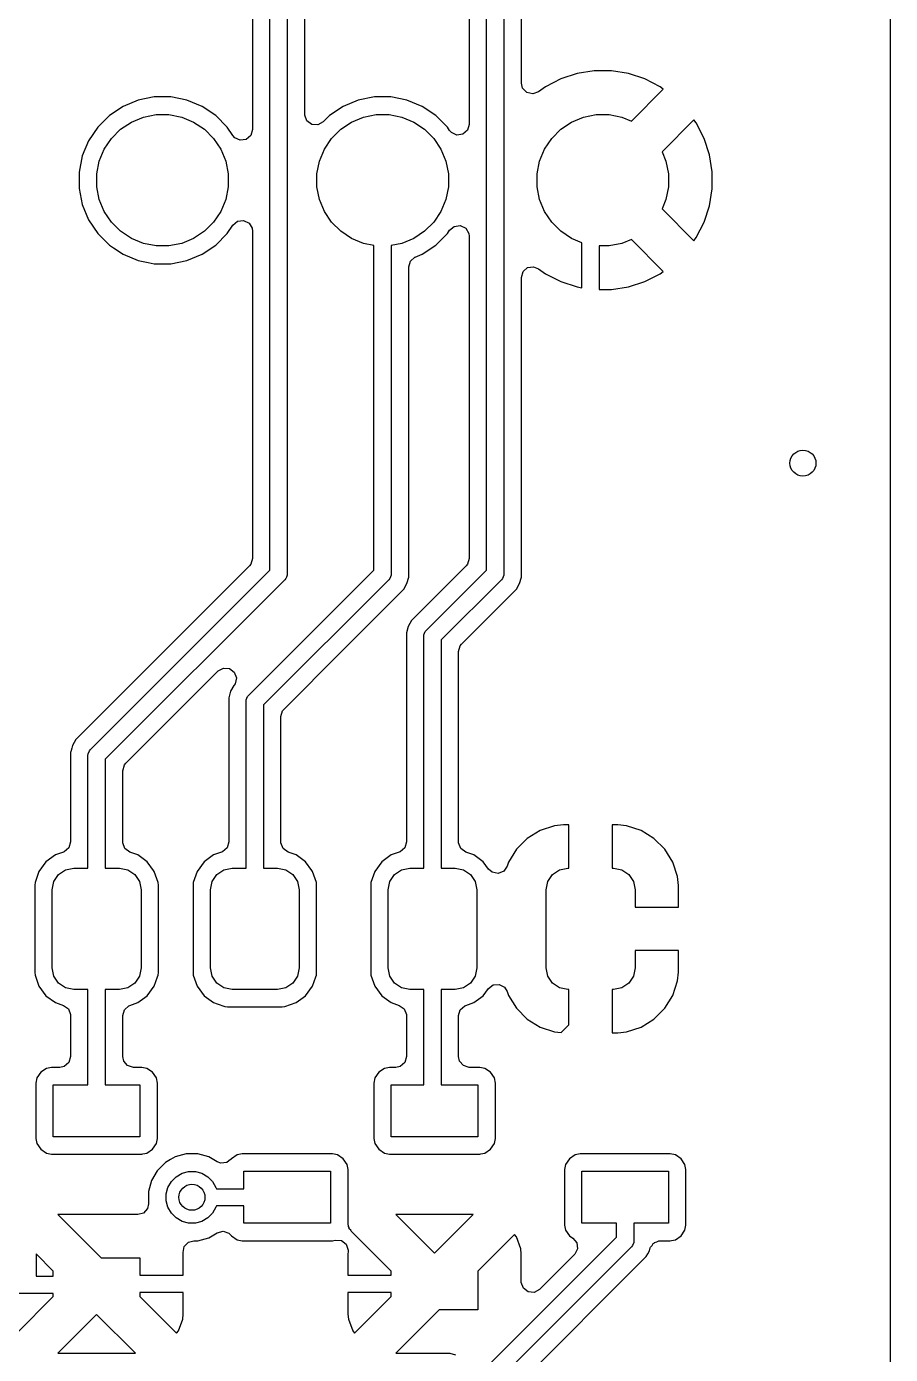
# Model space of a CAD drawing. Header units: inches. Extents: x 2.9 to 6.6, y -4.54 to -2.01.
# Drawn here: x 6.212 to 6.605, y -3.501 to -2.897 of the extents above; entities that cross this region are included whole.
import ezdxf

# ---------------------------------------------------------------- set-up
doc = ezdxf.new("R2010")
doc.units = ezdxf.units.IN
doc.header["$MEASUREMENT"] = 0
doc.layers.add('BLACK', color=7, linetype='CONTINUOUS')

msp = doc.modelspace()

# ---------------------------------------------------------------- linework, layer by layer
at = {"layer": 'BLACK', "linetype": 'CONTINUOUS'}
for p, q in [((6.6047, -2.01712), (6.60445, -4.06107)), ((6.43703, -2.92281), (6.43703, -2.31655)), ((6.32283, -3.14404), (6.32283, -2.32132)), ((6.33071, -2.31969), (6.33071, -3.14567)), ((6.3386, -2.93697), (6.3386, -2.31813)), ((6.42126, -3.14404), (6.42126, -2.31974)), ((6.42913, -2.31811), (6.42913, -3.14567)), ((6.31494, -2.32661), (6.31494, -2.94388)), ((6.41337, -2.32503), (6.41337, -2.94152)), ((6.46238, -2.91847), (6.45494, -2.92088)), ((6.47011, -2.91724), (6.46238, -2.91847)), ((6.46238, -2.91847), (6.46238, -2.91847)), ((6.47793, -2.91724), (6.47011, -2.91724)), ((6.48565, -2.91847), (6.47793, -2.91724)), ((6.49309, -2.92088), (6.48565, -2.91847)), ((6.43759, -2.92509), (6.43703, -2.92281)), ((6.43951, -2.92706), (6.43759, -2.92509)), ((6.44478, -2.92676), (6.44219, -2.92768)), ((6.44797, -2.92443), (6.44478, -2.92676)), ((6.45494, -2.92088), (6.44797, -2.92443)), ((6.48702, -2.94), (6.50152, -2.9255)), ((6.50006, -2.92443), (6.49309, -2.92088)), ((6.50152, -2.9255), (6.50006, -2.92443)), ((6.26296, -2.93049), (6.25607, -2.93335)), ((6.27028, -2.92904), (6.26296, -2.93049)), ((6.26296, -2.93049), (6.26296, -2.93049)), ((6.27775, -2.92904), (6.27028, -2.92904)), ((6.27028, -2.92904), (6.27028, -2.92904)), ((6.28507, -2.93049), (6.27775, -2.92904)), ((6.27775, -2.92904), (6.27775, -2.92904)), ((6.29197, -2.93335), (6.28507, -2.93049)), ((6.28507, -2.93049), (6.28507, -2.93049)), ((6.36296, -2.93049), (6.35607, -2.93335)), ((6.37028, -2.92904), (6.36296, -2.93049)), ((6.36296, -2.93049), (6.36296, -2.93049)), ((6.37775, -2.92904), (6.37028, -2.92904)), ((6.37028, -2.92904), (6.37028, -2.92904)), ((6.38507, -2.93049), (6.37775, -2.92904)), ((6.37775, -2.92904), (6.37775, -2.92904)), ((6.39197, -2.93335), (6.38507, -2.93049)), ((6.38507, -2.93049), (6.38507, -2.93049)), ((6.44219, -2.92768), (6.43951, -2.92706)), ((6.24986, -2.9375), (6.24458, -2.94277)), ((6.25607, -2.93335), (6.24986, -2.9375)), ((6.25987, -2.94047), (6.26531, -2.93822)), ((6.26531, -2.93822), (6.27108, -2.93707)), ((6.27108, -2.93707), (6.27696, -2.93707)), ((6.27696, -2.93707), (6.28272, -2.93822)), ((6.28272, -2.93822), (6.28816, -2.94047)), ((6.29817, -2.9375), (6.29197, -2.93335)), ((6.30345, -2.94277), (6.29817, -2.9375)), ((6.33861, -2.93732), (6.3386, -2.93697)), ((6.33958, -2.93989), (6.33861, -2.93732)), ((6.34986, -2.9375), (6.34694, -2.94042)), ((6.35607, -2.93335), (6.34986, -2.9375)), ((6.34986, -2.9375), (6.34986, -2.9375)), ((6.35987, -2.94047), (6.36531, -2.93822)), ((6.36531, -2.93822), (6.37108, -2.93707)), ((6.37108, -2.93707), (6.37696, -2.93707)), ((6.37696, -2.93707), (6.38272, -2.93822)), ((6.38272, -2.93822), (6.38816, -2.94047)), ((6.39817, -2.9375), (6.39197, -2.93335)), ((6.40345, -2.94277), (6.39817, -2.9375)), ((6.45987, -2.94047), (6.46531, -2.93822)), ((6.46531, -2.93822), (6.47108, -2.93707)), ((6.47108, -2.93707), (6.47696, -2.93707)), ((6.47696, -2.93707), (6.48272, -2.93822)), ((6.48272, -2.93822), (6.48702, -2.94)), ((6.24458, -2.94277), (6.24043, -2.94898)), ((6.25083, -2.9479), (6.25498, -2.94374)), ((6.25498, -2.94374), (6.25987, -2.94047)), ((6.28816, -2.94047), (6.29305, -2.94374)), ((6.29305, -2.94374), (6.29721, -2.9479)), ((6.306, -2.94659), (6.30345, -2.94277)), ((6.30345, -2.94277), (6.30345, -2.94277)), ((6.31494, -2.94388), (6.31417, -2.94652)), ((6.34178, -2.94154), (6.33958, -2.93989)), ((6.34452, -2.94174), (6.34178, -2.94154)), ((6.34694, -2.94042), (6.34452, -2.94174)), ((6.35083, -2.9479), (6.35498, -2.94374)), ((6.35498, -2.94374), (6.35987, -2.94047)), ((6.38816, -2.94047), (6.39305, -2.94374)), ((6.39305, -2.94374), (6.39721, -2.9479)), ((6.40443, -2.94423), (6.40345, -2.94277)), ((6.40345, -2.94277), (6.40345, -2.94277)), ((6.40529, -2.94521), (6.40443, -2.94423)), ((6.41259, -2.94416), (6.41051, -2.94596)), ((6.41337, -2.94152), (6.41259, -2.94416)), ((6.45083, -2.9479), (6.45498, -2.94374)), ((6.45498, -2.94374), (6.45987, -2.94047)), ((6.51544, -2.93942), (6.50094, -2.95392)), ((6.51651, -2.94089), (6.51544, -2.93942)), ((6.52006, -2.94786), (6.51651, -2.94089)), ((6.24043, -2.94898), (6.23758, -2.95588)), ((6.24756, -2.95279), (6.25083, -2.9479)), ((6.29721, -2.9479), (6.30047, -2.95279)), ((6.30686, -2.94757), (6.306, -2.94659)), ((6.30936, -2.94871), (6.30686, -2.94757)), ((6.31209, -2.94832), (6.30936, -2.94871)), ((6.31417, -2.94652), (6.31209, -2.94832)), ((6.34756, -2.95279), (6.35083, -2.9479)), ((6.39721, -2.9479), (6.40047, -2.95279)), ((6.40779, -2.94635), (6.40529, -2.94521)), ((6.41051, -2.94596), (6.40779, -2.94635)), ((6.44756, -2.95279), (6.45083, -2.9479)), ((6.52248, -2.95529), (6.52006, -2.94786)), ((6.23758, -2.95588), (6.23612, -2.9632)), ((6.23758, -2.95588), (6.23758, -2.95588)), ((6.24531, -2.95822), (6.24756, -2.95279)), ((6.30047, -2.95279), (6.30272, -2.95822)), ((6.34531, -2.95822), (6.34756, -2.95279)), ((6.40047, -2.95279), (6.40272, -2.95822)), ((6.44531, -2.95822), (6.44756, -2.95279)), ((6.50094, -2.95392), (6.50272, -2.95822)), ((6.5237, -2.96302), (6.52248, -2.95529)), ((6.52248, -2.95529), (6.52248, -2.95529)), ((6.24416, -2.96399), (6.24531, -2.95822)), ((6.30272, -2.95822), (6.30387, -2.96399)), ((6.34416, -2.96399), (6.34531, -2.95822)), ((6.40272, -2.95822), (6.40387, -2.96399)), ((6.44416, -2.96399), (6.44531, -2.95822)), ((6.50272, -2.95822), (6.50387, -2.96399)), ((6.5237, -2.97084), (6.5237, -2.96302)), ((6.23612, -2.9632), (6.23612, -2.97066)), ((6.24416, -2.96987), (6.24416, -2.96399)), ((6.30387, -2.96399), (6.30387, -2.96987)), ((6.34416, -2.96987), (6.34416, -2.96399)), ((6.40387, -2.96399), (6.40387, -2.96987)), ((6.44416, -2.96987), (6.44416, -2.96399)), ((6.50387, -2.96399), (6.50387, -2.96987)), ((6.23612, -2.97066), (6.23758, -2.97798)), ((6.24531, -2.97564), (6.24416, -2.96987)), ((6.30387, -2.96987), (6.30272, -2.97564)), ((6.34531, -2.97564), (6.34416, -2.96987)), ((6.40387, -2.96987), (6.40272, -2.97564)), ((6.44531, -2.97564), (6.44416, -2.96987)), ((6.50387, -2.96987), (6.50272, -2.97564)), ((6.52248, -2.97856), (6.5237, -2.97084)), ((6.23758, -2.97798), (6.23758, -2.97798)), ((6.23758, -2.97798), (6.24043, -2.98488)), ((6.24756, -2.98107), (6.24531, -2.97564)), ((6.25083, -2.98596), (6.24756, -2.98107)), ((6.30047, -2.98107), (6.29721, -2.98596)), ((6.30272, -2.97564), (6.30047, -2.98107)), ((6.34756, -2.98107), (6.34531, -2.97564)), ((6.35083, -2.98596), (6.34756, -2.98107)), ((6.40047, -2.98107), (6.39721, -2.98596)), ((6.40272, -2.97564), (6.40047, -2.98107)), ((6.44756, -2.98107), (6.44531, -2.97564)), ((6.45083, -2.98596), (6.44756, -2.98107)), ((6.50272, -2.97564), (6.50094, -2.97994)), ((6.50094, -2.97994), (6.51544, -2.99444)), ((6.52006, -2.986), (6.52248, -2.97856)), ((6.52248, -2.97856), (6.52248, -2.97856)), ((6.24043, -2.98488), (6.24458, -2.99108)), ((6.25498, -2.99012), (6.25083, -2.98596)), ((6.29721, -2.98596), (6.29305, -2.99012)), ((6.306, -2.98727), (6.30811, -2.9855)), ((6.30811, -2.9855), (6.31084, -2.98516)), ((6.31084, -2.98516), (6.31332, -2.98635)), ((6.31332, -2.98635), (6.31477, -2.98869)), ((6.35498, -2.99012), (6.35083, -2.98596)), ((6.39721, -2.98596), (6.39305, -2.99012)), ((6.45498, -2.99012), (6.45083, -2.98596)), ((6.51651, -2.99297), (6.52006, -2.986)), ((6.24458, -2.99108), (6.24986, -2.99636)), ((6.25987, -2.99339), (6.25498, -2.99012)), ((6.29305, -2.99012), (6.28816, -2.99339)), ((6.29817, -2.99636), (6.30345, -2.99108)), ((6.30345, -2.99108), (6.306, -2.98727)), ((6.31477, -2.98869), (6.31494, -2.98998)), ((6.31494, -2.98998), (6.31494, -3.13875)), ((6.35987, -2.99339), (6.35498, -2.99012)), ((6.39305, -2.99012), (6.38816, -2.99339)), ((6.39817, -2.99636), (6.40345, -2.99108)), ((6.40345, -2.99108), (6.40443, -2.98963)), ((6.40443, -2.98963), (6.40654, -2.98786)), ((6.40654, -2.98786), (6.40927, -2.98752)), ((6.40927, -2.98752), (6.41175, -2.98871)), ((6.41175, -2.98871), (6.41319, -2.99105)), ((6.41319, -2.99105), (6.41337, -2.99234)), ((6.41337, -2.99234), (6.41337, -3.13875)), ((6.45987, -2.99339), (6.45498, -2.99012)), ((6.51544, -2.99444), (6.51651, -2.99297)), ((6.24986, -2.99636), (6.25171, -2.9976)), ((6.25171, -2.9976), (6.25607, -3.00051)), ((6.26531, -2.99564), (6.25987, -2.99339)), ((6.27108, -2.99678), (6.26531, -2.99564)), ((6.27696, -2.99678), (6.27108, -2.99678)), ((6.28272, -2.99564), (6.27696, -2.99678)), ((6.28816, -2.99339), (6.28272, -2.99564)), ((6.29197, -3.00051), (6.29817, -2.99636)), ((6.36531, -2.99564), (6.35987, -2.99339)), ((6.37008, -2.99659), (6.36531, -2.99564)), ((6.37008, -3.14404), (6.37008, -2.99659)), ((6.38272, -2.99564), (6.37795, -2.99659)), ((6.37795, -2.99659), (6.37795, -3.14567)), ((6.38816, -2.99339), (6.38272, -2.99564)), ((6.39197, -3.00051), (6.39817, -2.99636)), ((6.46457, -2.99533), (6.45987, -2.99339)), ((6.46457, -3.01574), (6.46457, -2.99533)), ((6.47696, -2.99678), (6.47244, -2.99678)), ((6.47244, -2.99678), (6.47244, -3.01661)), ((6.48272, -2.99564), (6.47696, -2.99678)), ((6.48702, -2.99386), (6.48272, -2.99564)), ((6.50152, -3.00836), (6.48702, -2.99386)), ((6.25607, -3.00051), (6.26296, -3.00337)), ((6.26296, -3.00337), (6.2675, -3.00427)), ((6.2675, -3.00427), (6.27028, -3.00482)), ((6.27028, -3.00482), (6.27028, -3.00482)), ((6.27028, -3.00482), (6.27028, -3.00482)), ((6.27028, -3.00482), (6.27775, -3.00482)), ((6.27775, -3.00482), (6.28507, -3.00337)), ((6.27775, -3.00482), (6.27775, -3.00482)), ((6.28507, -3.00337), (6.29197, -3.00051)), ((6.38585, -3.00631), (6.38662, -3.00367)), ((6.38662, -3.00367), (6.3887, -3.00187)), ((6.3887, -3.00187), (6.38886, -3.0018)), ((6.38886, -3.0018), (6.39196, -3.00051)), ((6.39196, -3.00051), (6.39196, -3.00051)), ((6.39196, -3.00051), (6.39197, -3.00051)), ((6.38585, -3.14723), (6.38585, -3.00631)), ((6.43703, -3.01105), (6.4378, -3.00841)), ((6.43703, -3.14723), (6.43703, -3.01105)), ((6.4378, -3.00841), (6.43988, -3.00661)), ((6.43988, -3.00661), (6.4426, -3.00622)), ((6.4426, -3.00622), (6.44478, -3.0071)), ((6.44478, -3.0071), (6.44798, -3.00942)), ((6.44798, -3.00942), (6.45494, -3.01297)), ((6.49309, -3.01297), (6.50006, -3.00942)), ((6.50006, -3.00942), (6.50152, -3.00836)), ((6.45494, -3.01297), (6.46238, -3.01539)), ((6.46238, -3.01539), (6.46457, -3.01574)), ((6.47244, -3.01661), (6.47793, -3.01661)), ((6.47793, -3.01661), (6.48565, -3.01539)), ((6.48565, -3.01539), (6.49309, -3.01297)), ((6.48565, -3.01539), (6.48565, -3.01539)), ((6.31351, -3.1422), (6.23463, -3.22108)), ((6.24131, -3.22556), (6.32283, -3.14404)), ((6.31316, -3.20096), (6.37008, -3.14404)), ((6.31417, -3.14139), (6.31351, -3.1422)), ((6.31494, -3.13875), (6.31417, -3.14139)), ((6.41194, -3.1422), (6.38719, -3.16695)), ((6.39387, -3.17143), (6.42126, -3.14404)), ((6.41259, -3.14139), (6.41194, -3.1422)), ((6.41337, -3.13875), (6.41259, -3.14139)), ((6.32956, -3.14845), (6.24803, -3.22998)), ((6.3768, -3.14845), (6.31988, -3.20537)), ((6.33005, -3.14786), (6.32956, -3.14845)), ((6.33029, -3.14727), (6.33005, -3.14786)), ((6.33063, -3.14644), (6.33029, -3.14727)), ((6.33071, -3.14567), (6.33063, -3.14644)), ((6.37729, -3.14786), (6.3768, -3.14845)), ((6.37788, -3.14644), (6.37729, -3.14786)), ((6.37795, -3.14567), (6.37788, -3.14644)), ((6.38504, -3.15024), (6.38585, -3.14723)), ((6.42798, -3.14845), (6.40059, -3.17584)), ((6.42847, -3.14786), (6.42798, -3.14845)), ((6.42906, -3.14644), (6.42847, -3.14786)), ((6.42913, -3.14567), (6.42906, -3.14644)), ((6.43622, -3.15024), (6.43703, -3.14723)), ((6.35528, -3.18114), (6.38348, -3.15293)), ((6.38348, -3.15293), (6.38363, -3.15268)), ((6.38363, -3.15268), (6.38504, -3.15024)), ((6.42226, -3.16533), (6.43466, -3.15293)), ((6.43466, -3.15293), (6.43481, -3.15268)), ((6.43481, -3.15268), (6.43622, -3.15024)), ((6.38719, -3.16695), (6.38563, -3.16965)), ((6.38719, -3.16695), (6.38719, -3.16695)), ((6.40991, -3.17768), (6.42226, -3.16533)), ((6.38563, -3.16965), (6.38482, -3.17266)), ((6.38482, -3.17266), (6.38482, -3.26764)), ((6.38563, -3.16965), (6.38563, -3.16965)), ((6.39272, -3.17421), (6.39279, -3.17344)), ((6.39272, -3.27953), (6.39272, -3.17421)), ((6.39279, -3.17344), (6.39338, -3.17203)), ((6.39338, -3.17203), (6.39387, -3.17143)), ((6.40059, -3.17584), (6.40059, -3.27953)), ((6.40848, -3.18114), (6.40926, -3.1785)), ((6.40926, -3.1785), (6.40991, -3.17768)), ((6.32921, -3.20721), (6.35528, -3.18114)), ((6.40848, -3.26764), (6.40848, -3.18114)), ((6.2772, -3.21197), (6.29926, -3.18991)), ((6.29926, -3.18991), (6.30168, -3.18859)), ((6.30168, -3.18859), (6.30442, -3.18879)), ((6.30442, -3.18879), (6.30662, -3.19044)), ((6.30662, -3.19044), (6.30758, -3.19301)), ((6.30648, -3.19648), (6.30492, -3.19917)), ((6.30659, -3.19633), (6.30648, -3.19648)), ((6.307, -3.1957), (6.30659, -3.19633)), ((6.30758, -3.19301), (6.307, -3.1957)), ((6.30492, -3.19917), (6.30411, -3.20218)), ((6.30411, -3.20218), (6.30411, -3.26764)), ((6.30492, -3.19917), (6.30492, -3.19917)), ((6.31201, -3.20374), (6.31208, -3.20297)), ((6.31201, -3.27953), (6.31201, -3.20374)), ((6.31208, -3.20297), (6.31267, -3.20155)), ((6.31267, -3.20155), (6.31316, -3.20096)), ((6.31988, -3.20537), (6.31988, -3.27953)), ((6.32778, -3.21066), (6.32855, -3.20802)), ((6.32855, -3.20802), (6.32921, -3.20721)), ((6.25736, -3.23182), (6.2772, -3.21197)), ((6.32778, -3.26764), (6.32778, -3.21066)), ((6.23463, -3.22108), (6.23307, -3.22378)), ((6.23463, -3.22108), (6.23463, -3.22108)), ((6.2323, -3.22667), (6.23226, -3.22679)), ((6.23226, -3.22679), (6.23226, -3.26764)), ((6.23275, -3.22496), (6.2323, -3.22667)), ((6.23307, -3.22378), (6.23275, -3.22496)), ((6.23307, -3.22378), (6.23307, -3.22378)), ((6.24016, -3.22835), (6.24023, -3.22758)), ((6.24016, -3.27953), (6.24016, -3.22835)), ((6.24023, -3.22758), (6.24082, -3.22616)), ((6.24082, -3.22616), (6.24131, -3.22556)), ((6.24803, -3.22998), (6.24803, -3.27953)), ((6.25593, -3.23527), (6.2567, -3.23263)), ((6.2567, -3.23263), (6.25736, -3.23182)), ((6.25593, -3.26764), (6.25593, -3.23527)), ((6.44561, -3.26243), (6.43973, -3.26605)), ((6.45216, -3.26026), (6.44561, -3.26243)), ((6.44561, -3.26243), (6.44561, -3.26243)), ((6.4562, -3.25984), (6.45216, -3.26026)), ((6.45866, -3.25984), (6.4562, -3.25984)), ((6.4562, -3.25984), (6.4562, -3.25984)), ((6.45866, -3.27953), (6.45866, -3.25984)), ((6.45866, -3.25984), (6.45866, -3.25984)), ((6.48081, -3.25984), (6.47835, -3.25984)), ((6.47835, -3.25984), (6.47835, -3.27953)), ((6.48485, -3.26026), (6.48081, -3.25984)), ((6.4914, -3.26243), (6.48485, -3.26026)), ((6.48485, -3.26026), (6.48485, -3.26026)), ((6.49728, -3.26605), (6.4914, -3.26243)), ((6.4914, -3.26243), (6.4914, -3.26243)), ((6.23149, -3.27028), (6.22941, -3.27208)), ((6.23226, -3.26764), (6.23149, -3.27028)), ((6.25595, -3.26809), (6.25593, -3.26764)), ((6.25696, -3.27064), (6.25595, -3.26809)), ((6.25919, -3.27225), (6.25696, -3.27064)), ((6.30334, -3.27028), (6.30126, -3.27208)), ((6.30411, -3.26764), (6.30334, -3.27028)), ((6.3278, -3.26809), (6.32778, -3.26764)), ((6.32881, -3.27064), (6.3278, -3.26809)), ((6.33105, -3.27225), (6.32881, -3.27064)), ((6.38405, -3.27028), (6.38197, -3.27208)), ((6.38482, -3.26764), (6.38405, -3.27028)), ((6.4085, -3.26809), (6.40848, -3.26764)), ((6.40952, -3.27064), (6.4085, -3.26809)), ((6.41175, -3.27225), (6.40952, -3.27064)), ((6.43973, -3.26605), (6.43485, -3.27093)), ((6.50216, -3.27093), (6.49728, -3.26605)), ((6.22108, -3.27669), (6.2179, -3.28099)), ((6.22538, -3.27351), (6.22108, -3.27669)), ((6.22899, -3.27225), (6.22538, -3.27351)), ((6.22941, -3.27208), (6.22899, -3.27225)), ((6.26281, -3.27351), (6.25919, -3.27225)), ((6.26711, -3.27669), (6.26281, -3.27351)), ((6.26996, -3.28055), (6.26711, -3.27669)), ((6.29293, -3.27669), (6.28975, -3.28099)), ((6.29723, -3.27351), (6.29293, -3.27669)), ((6.30084, -3.27225), (6.29723, -3.27351)), ((6.30126, -3.27208), (6.30084, -3.27225)), ((6.33466, -3.27351), (6.33105, -3.27225)), ((6.33896, -3.27669), (6.33466, -3.27351)), ((6.34181, -3.28055), (6.33896, -3.27669)), ((6.37364, -3.27669), (6.37046, -3.28099)), ((6.37794, -3.27351), (6.37364, -3.27669)), ((6.38155, -3.27225), (6.37794, -3.27351)), ((6.38197, -3.27208), (6.38155, -3.27225)), ((6.41537, -3.27351), (6.41175, -3.27225)), ((6.41848, -3.27581), (6.41537, -3.27351)), ((6.41967, -3.27669), (6.41848, -3.27581)), ((6.42208, -3.27994), (6.41967, -3.27669)), ((6.43123, -3.27681), (6.43064, -3.27858)), ((6.43485, -3.27093), (6.43123, -3.27681)), ((6.43123, -3.27681), (6.43123, -3.27681)), ((6.50578, -3.27681), (6.50216, -3.27093)), ((6.50795, -3.28336), (6.50578, -3.27681)), ((6.50578, -3.27681), (6.50578, -3.27681)), ((6.2179, -3.28099), (6.21614, -3.28604)), ((6.2179, -3.28099), (6.2179, -3.28099)), ((6.22467, -3.2856), (6.2268, -3.28241)), ((6.2268, -3.28241), (6.22999, -3.28028)), ((6.22999, -3.28028), (6.23376, -3.27953)), ((6.23376, -3.27953), (6.24016, -3.27953)), ((6.24803, -3.27953), (6.25443, -3.27953)), ((6.25443, -3.27953), (6.2582, -3.28028)), ((6.2582, -3.28028), (6.26139, -3.28241)), ((6.26139, -3.28241), (6.26352, -3.2856)), ((6.27029, -3.28099), (6.26996, -3.28055)), ((6.27205, -3.28604), (6.27029, -3.28099)), ((6.27029, -3.28099), (6.27029, -3.28099)), ((6.28975, -3.28099), (6.28799, -3.28604)), ((6.28975, -3.28099), (6.28975, -3.28099)), ((6.29652, -3.2856), (6.29865, -3.28241)), ((6.29865, -3.28241), (6.30184, -3.28028)), ((6.30184, -3.28028), (6.30561, -3.27953)), ((6.30561, -3.27953), (6.31201, -3.27953)), ((6.31988, -3.27953), (6.32628, -3.27953)), ((6.32628, -3.27953), (6.33005, -3.28028)), ((6.33005, -3.28028), (6.33324, -3.28241)), ((6.33324, -3.28241), (6.33537, -3.2856)), ((6.34214, -3.28099), (6.34181, -3.28055)), ((6.3439, -3.28604), (6.34214, -3.28099)), ((6.34214, -3.28099), (6.34214, -3.28099)), ((6.37046, -3.28099), (6.36869, -3.28604)), ((6.37046, -3.28099), (6.37046, -3.28099)), ((6.37723, -3.2856), (6.37936, -3.28241)), ((6.37936, -3.28241), (6.38255, -3.28028)), ((6.38255, -3.28028), (6.38632, -3.27953)), ((6.38632, -3.27953), (6.39272, -3.27953)), ((6.40059, -3.27953), (6.40699, -3.27953)), ((6.40699, -3.27953), (6.41075, -3.28028)), ((6.41075, -3.28028), (6.41395, -3.28241)), ((6.41395, -3.28241), (6.41608, -3.2856)), ((6.42382, -3.28141), (6.42208, -3.27994)), ((6.42653, -3.2819), (6.42382, -3.28141)), ((6.42907, -3.28084), (6.42653, -3.2819)), ((6.43064, -3.27858), (6.42907, -3.28084)), ((6.44908, -3.2856), (6.45121, -3.28241)), ((6.45121, -3.28241), (6.4544, -3.28028)), ((6.4544, -3.28028), (6.45817, -3.27953)), ((6.45817, -3.27953), (6.45866, -3.27953)), ((6.47835, -3.27953), (6.47884, -3.27953)), ((6.47884, -3.27953), (6.48261, -3.28028)), ((6.48261, -3.28028), (6.4858, -3.28241)), ((6.4858, -3.28241), (6.48793, -3.2856)), ((6.21614, -3.28604), (6.21602, -3.28723)), ((6.21602, -3.28723), (6.21602, -3.32694)), ((6.21614, -3.28604), (6.21614, -3.28604)), ((6.22392, -3.28937), (6.22467, -3.2856)), ((6.26352, -3.2856), (6.26427, -3.28937)), ((6.27217, -3.28723), (6.27205, -3.28604)), ((6.27205, -3.28604), (6.27205, -3.28604)), ((6.27217, -3.32694), (6.27217, -3.28723)), ((6.28799, -3.28604), (6.28787, -3.28723)), ((6.28787, -3.28723), (6.28787, -3.32694)), ((6.28799, -3.28604), (6.28799, -3.28604)), ((6.29577, -3.28937), (6.29652, -3.2856)), ((6.33537, -3.2856), (6.33612, -3.28937)), ((6.34402, -3.28723), (6.3439, -3.28604)), ((6.3439, -3.28604), (6.3439, -3.28604)), ((6.34402, -3.32694), (6.34402, -3.28723)), ((6.36869, -3.28604), (6.36858, -3.28723)), ((6.36858, -3.28723), (6.36858, -3.32694)), ((6.36869, -3.28604), (6.36869, -3.28604)), ((6.37648, -3.28937), (6.37723, -3.2856)), ((6.41608, -3.2856), (6.41683, -3.28937)), ((6.44833, -3.28937), (6.44908, -3.2856)), ((6.48793, -3.2856), (6.48868, -3.28937)), ((6.50837, -3.2874), (6.50795, -3.28336)), ((6.50837, -3.29724), (6.50837, -3.2874)), ((6.50837, -3.2874), (6.50837, -3.2874)), ((6.22392, -3.3248), (6.22392, -3.28937)), ((6.26427, -3.28937), (6.26427, -3.3248)), ((6.29577, -3.3248), (6.29577, -3.28937)), ((6.33612, -3.28937), (6.33612, -3.3248)), ((6.37648, -3.3248), (6.37648, -3.28937)), ((6.41683, -3.28937), (6.41683, -3.3248)), ((6.44833, -3.3248), (6.44833, -3.28937)), ((6.48868, -3.28937), (6.48868, -3.29724)), ((6.48868, -3.29724), (6.50837, -3.29724)), ((6.50837, -3.31693), (6.48868, -3.31693)), ((6.48868, -3.31693), (6.48868, -3.3248)), ((6.50837, -3.32677), (6.50837, -3.31693)), ((6.22467, -3.32857), (6.22392, -3.3248)), ((6.26427, -3.3248), (6.26352, -3.32857)), ((6.29652, -3.32857), (6.29577, -3.3248)), ((6.33612, -3.3248), (6.33537, -3.32857)), ((6.37723, -3.32857), (6.37648, -3.3248)), ((6.41683, -3.3248), (6.41608, -3.32857)), ((6.44908, -3.32857), (6.44833, -3.3248)), ((6.48868, -3.3248), (6.48793, -3.32857)), ((6.21602, -3.32694), (6.21614, -3.32814)), ((6.21614, -3.32814), (6.21614, -3.32814)), ((6.21614, -3.32814), (6.2179, -3.33318)), ((6.2268, -3.33176), (6.22467, -3.32857)), ((6.26352, -3.32857), (6.26139, -3.33176)), ((6.27029, -3.33318), (6.27176, -3.32898)), ((6.27176, -3.32898), (6.27205, -3.32814)), ((6.27205, -3.32814), (6.27217, -3.32694)), ((6.27205, -3.32814), (6.27205, -3.32814)), ((6.28787, -3.32694), (6.28799, -3.32814)), ((6.28799, -3.32814), (6.28799, -3.32814)), ((6.28799, -3.32814), (6.28975, -3.33318)), ((6.29865, -3.33176), (6.29652, -3.32857)), ((6.33537, -3.32857), (6.33324, -3.33176)), ((6.34214, -3.33318), (6.34361, -3.32898)), ((6.34361, -3.32898), (6.3439, -3.32814)), ((6.3439, -3.32814), (6.34402, -3.32694)), ((6.3439, -3.32814), (6.3439, -3.32814)), ((6.36858, -3.32694), (6.36869, -3.32814)), ((6.36869, -3.32814), (6.36869, -3.32814)), ((6.36869, -3.32814), (6.37046, -3.33318)), ((6.37936, -3.33176), (6.37723, -3.32857)), ((6.41608, -3.32857), (6.41395, -3.33176)), ((6.45121, -3.33176), (6.44908, -3.32857)), ((6.48793, -3.32857), (6.4858, -3.33176)), ((6.50578, -3.33737), (6.50795, -3.33081)), ((6.50795, -3.33081), (6.50837, -3.32677)), ((6.50795, -3.33081), (6.50795, -3.33081)), ((6.50837, -3.32677), (6.50837, -3.32677)), ((6.2179, -3.33318), (6.2179, -3.33318)), ((6.2179, -3.33318), (6.22108, -3.33749)), ((6.22999, -3.3339), (6.2268, -3.33176)), ((6.23376, -3.33465), (6.22999, -3.3339)), ((6.24016, -3.33465), (6.23376, -3.33465)), ((6.24016, -3.37795), (6.24016, -3.33465)), ((6.25443, -3.33465), (6.24803, -3.33465)), ((6.24803, -3.33465), (6.24803, -3.37795)), ((6.2582, -3.3339), (6.25443, -3.33465)), ((6.26139, -3.33176), (6.2582, -3.3339)), ((6.26711, -3.33749), (6.27029, -3.33318)), ((6.28975, -3.33318), (6.28975, -3.33318)), ((6.28975, -3.33318), (6.29293, -3.33749)), ((6.30184, -3.3339), (6.29865, -3.33176)), ((6.30561, -3.33465), (6.30184, -3.3339)), ((6.32628, -3.33465), (6.30561, -3.33465)), ((6.33005, -3.3339), (6.32628, -3.33465)), ((6.33324, -3.33176), (6.33005, -3.3339)), ((6.33896, -3.33749), (6.34214, -3.33318)), ((6.37046, -3.33318), (6.37046, -3.33318)), ((6.37046, -3.33318), (6.37364, -3.33749)), ((6.38255, -3.3339), (6.37936, -3.33176)), ((6.38632, -3.33465), (6.38255, -3.3339)), ((6.39272, -3.33465), (6.38632, -3.33465)), ((6.39272, -3.37795), (6.39272, -3.33465)), ((6.40699, -3.33465), (6.40059, -3.33465)), ((6.40059, -3.33465), (6.40059, -3.37795)), ((6.41075, -3.3339), (6.40699, -3.33465)), ((6.41395, -3.33176), (6.41075, -3.3339)), ((6.41967, -3.33749), (6.42208, -3.33423)), ((6.42208, -3.33423), (6.42427, -3.33256)), ((6.42427, -3.33256), (6.42701, -3.33235)), ((6.42701, -3.33235), (6.42943, -3.33365)), ((6.42943, -3.33365), (6.43064, -3.33559)), ((6.43064, -3.33559), (6.43123, -3.33737)), ((6.4544, -3.3339), (6.45121, -3.33176)), ((6.45817, -3.33465), (6.4544, -3.3339)), ((6.45866, -3.33465), (6.45817, -3.33465)), ((6.45866, -3.35073), (6.45866, -3.33465)), ((6.47884, -3.33465), (6.47835, -3.33465)), ((6.47835, -3.33465), (6.47835, -3.35433)), ((6.48261, -3.3339), (6.47884, -3.33465)), ((6.4858, -3.33176), (6.48261, -3.3339)), ((6.22108, -3.33749), (6.22538, -3.34066)), ((6.22538, -3.34066), (6.22899, -3.34193)), ((6.22899, -3.34193), (6.23123, -3.34353)), ((6.2567, -3.34389), (6.25878, -3.34209)), ((6.25878, -3.34209), (6.25919, -3.34193)), ((6.25919, -3.34193), (6.26281, -3.34066)), ((6.26281, -3.34066), (6.26711, -3.33749)), ((6.29293, -3.33749), (6.29723, -3.34066)), ((6.29723, -3.34066), (6.29891, -3.34125)), ((6.29891, -3.34125), (6.30228, -3.34243)), ((6.30228, -3.34243), (6.30347, -3.34254)), ((6.30347, -3.34254), (6.30347, -3.34254)), ((6.30347, -3.34254), (6.32842, -3.34254)), ((6.32842, -3.34254), (6.32961, -3.34243)), ((6.32961, -3.34243), (6.33214, -3.34154)), ((6.32961, -3.34243), (6.32961, -3.34243)), ((6.33214, -3.34154), (6.33466, -3.34066)), ((6.33466, -3.34066), (6.33896, -3.33749)), ((6.37364, -3.33749), (6.37794, -3.34066)), ((6.37794, -3.34066), (6.38155, -3.34193)), ((6.38155, -3.34193), (6.38379, -3.34353)), ((6.40926, -3.34389), (6.41134, -3.34209)), ((6.41134, -3.34209), (6.41175, -3.34193)), ((6.41175, -3.34193), (6.41537, -3.34066)), ((6.41537, -3.34066), (6.41967, -3.33749)), ((6.43123, -3.33737), (6.43123, -3.33737)), ((6.43123, -3.33737), (6.43485, -3.34324)), ((6.43485, -3.34324), (6.43973, -3.34812)), ((6.49728, -3.34812), (6.50216, -3.34324)), ((6.50216, -3.34324), (6.50578, -3.33737)), ((6.50578, -3.33737), (6.50578, -3.33737)), ((6.23123, -3.34353), (6.23224, -3.34609)), ((6.23224, -3.34609), (6.23226, -3.34653)), ((6.23226, -3.34653), (6.23226, -3.36518)), ((6.25593, -3.34653), (6.2567, -3.34389)), ((6.25593, -3.36518), (6.25593, -3.34653)), ((6.38379, -3.34353), (6.3848, -3.34609)), ((6.3848, -3.34609), (6.38482, -3.34653)), ((6.38482, -3.34653), (6.38482, -3.36518)), ((6.40848, -3.34653), (6.40926, -3.34389)), ((6.40848, -3.36518), (6.40848, -3.34653)), ((6.43973, -3.34812), (6.44561, -3.35175)), ((6.4914, -3.35175), (6.49728, -3.34812)), ((6.44561, -3.35175), (6.44561, -3.35175)), ((6.44561, -3.35175), (6.45216, -3.35392)), ((6.45216, -3.35392), (6.45216, -3.35392)), ((6.45216, -3.35392), (6.45517, -3.35423)), ((6.45517, -3.35423), (6.45866, -3.35073)), ((6.47835, -3.35433), (6.48081, -3.35433)), ((6.48081, -3.35433), (6.48485, -3.35392)), ((6.48081, -3.35433), (6.48081, -3.35433)), ((6.48485, -3.35392), (6.4914, -3.35175)), ((6.4914, -3.35175), (6.4914, -3.35175)), ((6.23226, -3.36518), (6.23149, -3.36782)), ((6.25637, -3.36721), (6.25593, -3.36518)), ((6.25817, -3.36928), (6.25637, -3.36721)), ((6.38482, -3.36518), (6.38405, -3.36782)), ((6.40893, -3.36721), (6.40848, -3.36518)), ((6.41073, -3.36928), (6.40893, -3.36721)), ((6.21872, -3.37226), (6.21697, -3.37487)), ((6.22133, -3.37052), (6.21872, -3.37226)), ((6.22363, -3.37006), (6.22133, -3.37052)), ((6.22133, -3.37052), (6.22133, -3.37052)), ((6.22738, -3.37006), (6.22363, -3.37006)), ((6.22941, -3.36962), (6.22738, -3.37006)), ((6.23149, -3.36782), (6.22941, -3.36962)), ((6.26081, -3.37006), (6.25817, -3.36928)), ((6.26456, -3.37006), (6.26081, -3.37006)), ((6.26686, -3.37052), (6.26456, -3.37006)), ((6.26456, -3.37006), (6.26456, -3.37006)), ((6.26947, -3.37226), (6.26686, -3.37052)), ((6.26686, -3.37052), (6.26686, -3.37052)), ((6.27122, -3.37487), (6.26947, -3.37226)), ((6.37226, -3.37226), (6.37052, -3.37487)), ((6.37487, -3.37052), (6.37226, -3.37226)), ((6.37718, -3.37006), (6.37487, -3.37052)), ((6.37487, -3.37052), (6.37487, -3.37052)), ((6.37994, -3.37006), (6.37718, -3.37006)), ((6.38197, -3.36962), (6.37994, -3.37006)), ((6.38405, -3.36782), (6.38197, -3.36962)), ((6.41337, -3.37006), (6.41073, -3.36928)), ((6.4181, -3.37006), (6.41337, -3.37006)), ((6.4204, -3.37052), (6.4181, -3.37006)), ((6.4181, -3.37006), (6.4181, -3.37006)), ((6.42301, -3.37226), (6.4204, -3.37052)), ((6.4204, -3.37052), (6.4204, -3.37052)), ((6.42476, -3.37487), (6.42301, -3.37226)), ((6.21697, -3.37487), (6.21652, -3.37718)), ((6.21652, -3.37718), (6.21652, -3.40235)), ((6.21697, -3.37487), (6.21697, -3.37487)), ((6.22441, -3.40157), (6.22441, -3.37795)), ((6.22441, -3.37795), (6.24016, -3.37795)), ((6.24803, -3.37795), (6.26378, -3.37795)), ((6.26378, -3.37795), (6.26378, -3.40157)), ((6.27167, -3.37718), (6.27122, -3.37487)), ((6.27122, -3.37487), (6.27122, -3.37487)), ((6.27167, -3.40235), (6.27167, -3.37718)), ((6.27167, -3.37718), (6.27167, -3.37718)), ((6.37052, -3.37487), (6.37006, -3.37718)), ((6.37006, -3.37718), (6.37006, -3.40235)), ((6.37052, -3.37487), (6.37052, -3.37487)), ((6.37795, -3.40157), (6.37795, -3.37795)), ((6.37795, -3.37795), (6.39272, -3.37795)), ((6.40059, -3.37795), (6.41732, -3.37795)), ((6.41732, -3.37795), (6.41732, -3.40157)), ((6.42522, -3.37718), (6.42476, -3.37487)), ((6.42476, -3.37487), (6.42476, -3.37487)), ((6.42522, -3.40235), (6.42522, -3.37718)), ((6.42522, -3.37718), (6.42522, -3.37718)), ((6.21652, -3.40235), (6.21697, -3.40465)), ((6.26378, -3.40157), (6.22441, -3.40157)), ((6.27122, -3.40465), (6.27167, -3.40235)), ((6.27167, -3.40235), (6.27167, -3.40235)), ((6.37006, -3.40235), (6.37052, -3.40465)), ((6.41732, -3.40157), (6.37795, -3.40157)), ((6.42476, -3.40465), (6.42522, -3.40235)), ((6.42522, -3.40235), (6.42522, -3.40235)), ((6.21697, -3.40465), (6.21697, -3.40465)), ((6.21697, -3.40465), (6.21872, -3.40727)), ((6.21872, -3.40727), (6.22133, -3.40901)), ((6.22133, -3.40901), (6.22133, -3.40901)), ((6.22133, -3.40901), (6.22363, -3.40947)), ((6.22363, -3.40947), (6.22363, -3.40947)), ((6.22363, -3.40947), (6.22363, -3.40947)), ((6.22363, -3.40947), (6.26456, -3.40947)), ((6.26456, -3.40947), (6.26513, -3.40936)), ((6.26513, -3.40936), (6.26686, -3.40901)), ((6.26686, -3.40901), (6.26947, -3.40727)), ((6.26947, -3.40727), (6.27122, -3.40465)), ((6.27122, -3.40465), (6.27122, -3.40465)), ((6.27122, -3.40465), (6.27122, -3.40465)), ((6.28481, -3.40943), (6.2798, -3.41077)), ((6.29, -3.40943), (6.28481, -3.40943)), ((6.29501, -3.41077), (6.29, -3.40943)), ((6.31025, -3.40943), (6.30794, -3.40989)), ((6.35117, -3.40943), (6.31025, -3.40943)), ((6.31025, -3.40943), (6.31025, -3.40943)), ((6.35347, -3.40989), (6.35117, -3.40943)), ((6.35117, -3.40943), (6.35117, -3.40943)), ((6.37052, -3.40465), (6.37052, -3.40465)), ((6.37052, -3.40465), (6.37226, -3.40727)), ((6.37226, -3.40727), (6.37487, -3.40901)), ((6.37487, -3.40901), (6.37487, -3.40901)), ((6.37487, -3.40901), (6.37718, -3.40947)), ((6.37718, -3.40947), (6.37718, -3.40947)), ((6.37718, -3.40947), (6.37718, -3.40947)), ((6.37718, -3.40947), (6.4181, -3.40947)), ((6.4181, -3.40947), (6.41868, -3.40935)), ((6.4181, -3.40947), (6.4181, -3.40947)), ((6.41868, -3.40935), (6.4204, -3.40901)), ((6.4204, -3.40901), (6.42301, -3.40727)), ((6.4204, -3.40901), (6.4204, -3.40901)), ((6.4204, -3.40901), (6.4204, -3.40901)), ((6.42301, -3.40727), (6.42476, -3.40465)), ((6.42476, -3.40465), (6.42476, -3.40465)), ((6.42476, -3.40465), (6.42476, -3.40465)), ((6.46379, -3.40943), (6.46149, -3.40989)), ((6.50471, -3.40943), (6.46379, -3.40943)), ((6.46379, -3.40943), (6.46379, -3.40943)), ((6.50702, -3.40989), (6.50471, -3.40943)), ((6.50471, -3.40943), (6.50471, -3.40943)), ((6.2753, -3.41337), (6.27163, -3.41703)), ((6.27768, -3.412), (6.2753, -3.41337)), ((6.2798, -3.41077), (6.27768, -3.41199)), ((6.27768, -3.41199), (6.27768, -3.412)), ((6.2798, -3.41077), (6.2798, -3.41077)), ((6.2798, -3.41077), (6.2798, -3.41077)), ((6.2798, -3.41077), (6.2798, -3.41077)), ((6.29891, -3.41303), (6.29501, -3.41077)), ((6.29501, -3.41077), (6.29501, -3.41077)), ((6.30057, -3.41362), (6.29891, -3.41303)), ((6.3033, -3.41328), (6.30057, -3.41362)), ((6.30493, -3.41191), (6.3033, -3.41328)), ((6.30499, -3.41197), (6.30493, -3.41191)), ((6.30533, -3.41163), (6.30499, -3.41197)), ((6.30794, -3.40989), (6.30533, -3.41163)), ((6.30794, -3.40989), (6.30794, -3.40989)), ((6.35608, -3.41163), (6.35347, -3.40989)), ((6.35347, -3.40989), (6.35347, -3.40989)), ((6.35783, -3.41424), (6.35608, -3.41163)), ((6.35829, -3.41655), (6.35783, -3.41424)), ((6.35783, -3.41424), (6.35783, -3.41424)), ((6.45713, -3.41424), (6.45667, -3.41655)), ((6.45888, -3.41163), (6.45713, -3.41424)), ((6.45713, -3.41424), (6.45713, -3.41424)), ((6.46149, -3.40989), (6.45888, -3.41163)), ((6.46149, -3.40989), (6.46149, -3.40989)), ((6.50963, -3.41163), (6.50702, -3.40989)), ((6.50702, -3.40989), (6.50702, -3.40989)), ((6.51137, -3.41424), (6.50963, -3.41163)), ((6.51183, -3.41655), (6.51137, -3.41424)), ((6.51137, -3.41424), (6.51137, -3.41424)), ((6.26904, -3.42153), (6.2677, -3.42654)), ((6.27158, -3.41713), (6.26904, -3.42153)), ((6.27163, -3.41703), (6.27158, -3.41713)), ((6.27158, -3.41713), (6.27158, -3.41713)), ((6.27803, -3.42194), (6.28021, -3.41976)), ((6.28021, -3.41976), (6.28288, -3.41822)), ((6.28288, -3.41822), (6.28586, -3.41742)), ((6.28586, -3.41742), (6.28894, -3.41742)), ((6.28894, -3.41742), (6.29192, -3.41822)), ((6.29192, -3.41822), (6.29459, -3.41976)), ((6.29459, -3.41976), (6.29677, -3.42194)), ((6.31102, -3.4252), (6.31102, -3.41732)), ((6.31102, -3.41732), (6.35039, -3.41732)), ((6.35039, -3.41732), (6.35039, -3.44094)), ((6.35829, -3.43701), (6.35829, -3.41655)), ((6.35829, -3.41655), (6.35829, -3.41655)), ((6.45667, -3.41655), (6.45667, -3.44172)), ((6.46457, -3.44094), (6.46457, -3.41732)), ((6.46457, -3.41732), (6.50394, -3.41732)), ((6.50394, -3.41732), (6.50394, -3.44094)), ((6.51183, -3.44172), (6.51183, -3.41655)), ((6.51183, -3.41655), (6.51183, -3.41655)), ((6.2677, -3.42654), (6.2677, -3.43205)), ((6.27569, -3.42759), (6.27649, -3.42461)), ((6.27569, -3.43068), (6.27569, -3.42759)), ((6.27649, -3.42461), (6.27803, -3.42194)), ((6.29677, -3.42194), (6.29831, -3.42461)), ((6.29831, -3.42461), (6.29847, -3.4252)), ((6.29847, -3.4252), (6.31102, -3.4252)), ((6.26758, -3.43205), (6.26724, -3.43421)), ((6.2677, -3.43205), (6.26758, -3.43205)), ((6.27649, -3.43365), (6.27569, -3.43068)), ((6.27803, -3.43632), (6.27649, -3.43365)), ((6.29831, -3.43365), (6.29677, -3.43632)), ((6.29847, -3.43307), (6.29831, -3.43365)), ((6.31102, -3.43307), (6.29847, -3.43307)), ((6.31102, -3.44094), (6.31102, -3.43307)), ((6.26283, -3.43701), (6.22652, -3.43701)), ((6.22652, -3.43701), (6.2462, -3.45669)), ((6.26542, -3.43626), (6.26283, -3.43701)), ((6.26724, -3.43421), (6.26542, -3.43626)), ((6.28021, -3.4385), (6.27803, -3.43632)), ((6.28288, -3.44005), (6.28021, -3.4385)), ((6.29459, -3.4385), (6.29192, -3.44005)), ((6.29677, -3.43632), (6.29459, -3.4385)), ((6.35829, -3.44106), (6.35829, -3.43701)), ((6.41521, -3.43701), (6.38006, -3.43701)), ((6.38006, -3.43701), (6.39764, -3.45458)), ((6.39764, -3.45458), (6.41521, -3.43701)), ((6.28586, -3.44084), (6.28288, -3.44005)), ((6.28894, -3.44084), (6.28586, -3.44084)), ((6.29192, -3.44005), (6.28894, -3.44084)), ((6.29501, -3.4475), (6.29891, -3.44524)), ((6.29891, -3.44524), (6.30159, -3.44459)), ((6.30159, -3.44459), (6.30419, -3.44549)), ((6.30419, -3.44549), (6.30498, -3.44631)), ((6.35039, -3.44094), (6.31102, -3.44094)), ((6.35849, -3.44244), (6.35829, -3.44106)), ((6.35874, -3.44283), (6.35849, -3.44244)), ((6.35888, -3.4434), (6.35874, -3.44283)), ((6.3595, -3.44401), (6.35888, -3.4434)), ((6.35978, -3.44445), (6.3595, -3.44401)), ((6.35973, -3.44451), (6.35978, -3.44445)), ((6.37795, -3.46274), (6.35973, -3.44451)), ((6.45667, -3.44172), (6.45713, -3.44402)), ((6.45713, -3.44402), (6.45713, -3.44402)), ((6.45713, -3.44402), (6.45888, -3.44664)), ((6.48031, -3.44094), (6.46457, -3.44094)), ((6.48031, -3.44719), (6.48031, -3.44094)), ((6.50394, -3.44094), (6.48819, -3.44094)), ((6.48819, -3.44094), (6.48819, -3.44882)), ((6.50963, -3.44664), (6.51137, -3.44402)), ((6.51137, -3.44402), (6.51183, -3.44172)), ((6.51137, -3.44402), (6.51137, -3.44402)), ((6.51137, -3.44402), (6.51137, -3.44402)), ((6.51183, -3.44172), (6.51183, -3.44172)), ((6.2834, -3.45424), (6.28389, -3.45154)), ((6.28389, -3.45154), (6.28577, -3.44952)), ((6.28577, -3.44952), (6.28826, -3.44884)), ((6.28826, -3.44884), (6.29, -3.44884)), ((6.29, -3.44884), (6.29501, -3.4475)), ((6.29, -3.44884), (6.29, -3.44884)), ((6.30498, -3.44631), (6.30499, -3.4463)), ((6.30499, -3.4463), (6.30533, -3.44664)), ((6.30533, -3.44664), (6.30794, -3.44838)), ((6.30546, -3.62205), (6.48031, -3.44719)), ((6.30794, -3.44838), (6.30794, -3.44838)), ((6.30794, -3.44838), (6.31025, -3.44884)), ((6.48704, -3.4516), (6.30987, -3.62877)), ((6.31025, -3.44884), (6.31025, -3.44884)), ((6.31025, -3.44884), (6.31025, -3.44884)), ((6.31025, -3.44884), (6.35117, -3.44884)), ((6.35117, -3.44884), (6.35183, -3.44871)), ((6.35183, -3.44871), (6.35256, -3.44856)), ((6.35256, -3.44856), (6.3553, -3.44881)), ((6.3553, -3.44881), (6.35747, -3.45049)), ((6.35747, -3.45049), (6.35839, -3.45309)), ((6.43397, -3.44609), (6.41732, -3.46274)), ((6.43478, -3.44716), (6.43397, -3.44609)), ((6.43676, -3.45247), (6.43478, -3.44716)), ((6.43478, -3.44716), (6.43478, -3.44716)), ((6.45888, -3.44664), (6.46042, -3.44767)), ((6.46042, -3.44767), (6.46218, -3.44978)), ((6.46218, -3.44978), (6.46253, -3.45251)), ((6.48753, -3.45101), (6.48704, -3.4516)), ((6.48811, -3.44959), (6.48753, -3.45101)), ((6.48819, -3.44882), (6.48811, -3.44959)), ((6.49562, -3.4521), (6.49577, -3.45176)), ((6.49577, -3.45176), (6.49643, -3.45098)), ((6.49643, -3.45098), (6.49696, -3.45011)), ((6.49696, -3.45011), (6.4973, -3.44994)), ((6.4973, -3.44994), (6.49754, -3.44965)), ((6.49754, -3.44965), (6.49851, -3.44935)), ((6.49851, -3.44935), (6.49943, -3.44891)), ((6.49943, -3.44891), (6.50014, -3.44885)), ((6.50014, -3.44885), (6.50017, -3.44884)), ((6.50017, -3.44884), (6.50018, -3.44884)), ((6.50018, -3.44884), (6.50024, -3.44884)), ((6.50024, -3.44884), (6.50471, -3.44884)), ((6.50471, -3.44884), (6.5053, -3.44872)), ((6.50471, -3.44884), (6.50471, -3.44884)), ((6.5053, -3.44872), (6.50702, -3.44838)), ((6.50702, -3.44838), (6.50963, -3.44664)), ((6.50702, -3.44838), (6.50702, -3.44838)), ((6.50702, -3.44838), (6.50702, -3.44838)), ((6.22441, -3.46274), (6.21654, -3.45486)), ((6.21654, -3.45486), (6.21654, -3.46496)), ((6.2462, -3.45669), (6.26378, -3.45669)), ((6.26378, -3.45669), (6.26378, -3.46457)), ((6.28346, -3.45481), (6.2834, -3.45424)), ((6.28346, -3.46457), (6.28346, -3.45481)), ((6.28346, -3.45481), (6.28346, -3.45481)), ((6.31655, -3.63325), (6.49372, -3.45608)), ((6.35837, -3.45387), (6.35827, -3.45481)), ((6.35827, -3.45481), (6.35827, -3.46457)), ((6.35839, -3.45309), (6.35837, -3.45387)), ((6.43701, -3.45481), (6.43676, -3.45247)), ((6.43676, -3.45247), (6.43676, -3.45247)), ((6.43701, -3.46755), (6.43701, -3.45481)), ((6.43701, -3.45481), (6.43701, -3.45481)), ((6.46116, -3.45518), (6.44534, -3.471)), ((6.46134, -3.45499), (6.46116, -3.45518)), ((6.46253, -3.45251), (6.46134, -3.45499)), ((6.49372, -3.45608), (6.49449, -3.45474)), ((6.49449, -3.45474), (6.49528, -3.45339)), ((6.49528, -3.45339), (6.49562, -3.4521)), ((6.22441, -3.46496), (6.22441, -3.46274)), ((6.37795, -3.46457), (6.37795, -3.46274)), ((6.41732, -3.46274), (6.41732, -3.48031)), ((6.21654, -3.46496), (6.22441, -3.46496)), ((6.26378, -3.46457), (6.28346, -3.46457)), ((6.35827, -3.46457), (6.37795, -3.46457)), ((6.43702, -3.46789), (6.43701, -3.46755)), ((6.43798, -3.47047), (6.43702, -3.46789)), ((6.2126, -3.47283), (6.20472, -3.47283)), ((6.20776, -3.49092), (6.22441, -3.47427)), ((6.22441, -3.47283), (6.2126, -3.47283)), ((6.22441, -3.47427), (6.22441, -3.47283)), ((6.26378, -3.47244), (6.26378, -3.47427)), ((6.28346, -3.47244), (6.26378, -3.47244)), ((6.26378, -3.47427), (6.28043, -3.49092)), ((6.28346, -3.4822), (6.28346, -3.47244)), ((6.35827, -3.47244), (6.35827, -3.4822)), ((6.37795, -3.47244), (6.35827, -3.47244)), ((6.3613, -3.49092), (6.37795, -3.47427)), ((6.37795, -3.47427), (6.37795, -3.47244)), ((6.44018, -3.47212), (6.43798, -3.47047)), ((6.44293, -3.47232), (6.44018, -3.47212)), ((6.44534, -3.471), (6.44293, -3.47232)), ((6.39975, -3.48031), (6.38006, -3.5)), ((6.41732, -3.48031), (6.39975, -3.48031)), ((6.24409, -3.48242), (6.22652, -3.5)), ((6.26167, -3.5), (6.24409, -3.48242)), ((6.28123, -3.48985), (6.28321, -3.48454)), ((6.28321, -3.48454), (6.28346, -3.4822)), ((6.28321, -3.48454), (6.28321, -3.48454)), ((6.28346, -3.4822), (6.28346, -3.4822)), ((6.35827, -3.4822), (6.35852, -3.48454)), ((6.35852, -3.48454), (6.35852, -3.48454)), ((6.35852, -3.48454), (6.3605, -3.48985)), ((6.28043, -3.49092), (6.28123, -3.48985)), ((6.28043, -3.49092), (6.28043, -3.49092)), ((6.28123, -3.48985), (6.28123, -3.48985)), ((6.3605, -3.48985), (6.3613, -3.49092)), ((6.22652, -3.5), (6.26167, -3.5)), ((6.22652, -3.5), (6.22652, -3.5)), ((6.26167, -3.5), (6.26167, -3.5)), ((6.38006, -3.5), (6.38006, -3.5)), ((6.38006, -3.5), (6.40455, -3.5)), ((6.40455, -3.5), (6.40719, -3.50077))]:
    msp.add_line(p, q, dxfattribs=at)
at = {"layer": 'BLACK'}
for centre in [(6.56496, -3.09547), (6.2874, -3.42913)]:
    msp.add_circle(centre, 0.00591, dxfattribs=at)

doc.saveas('drawing.dxf')
